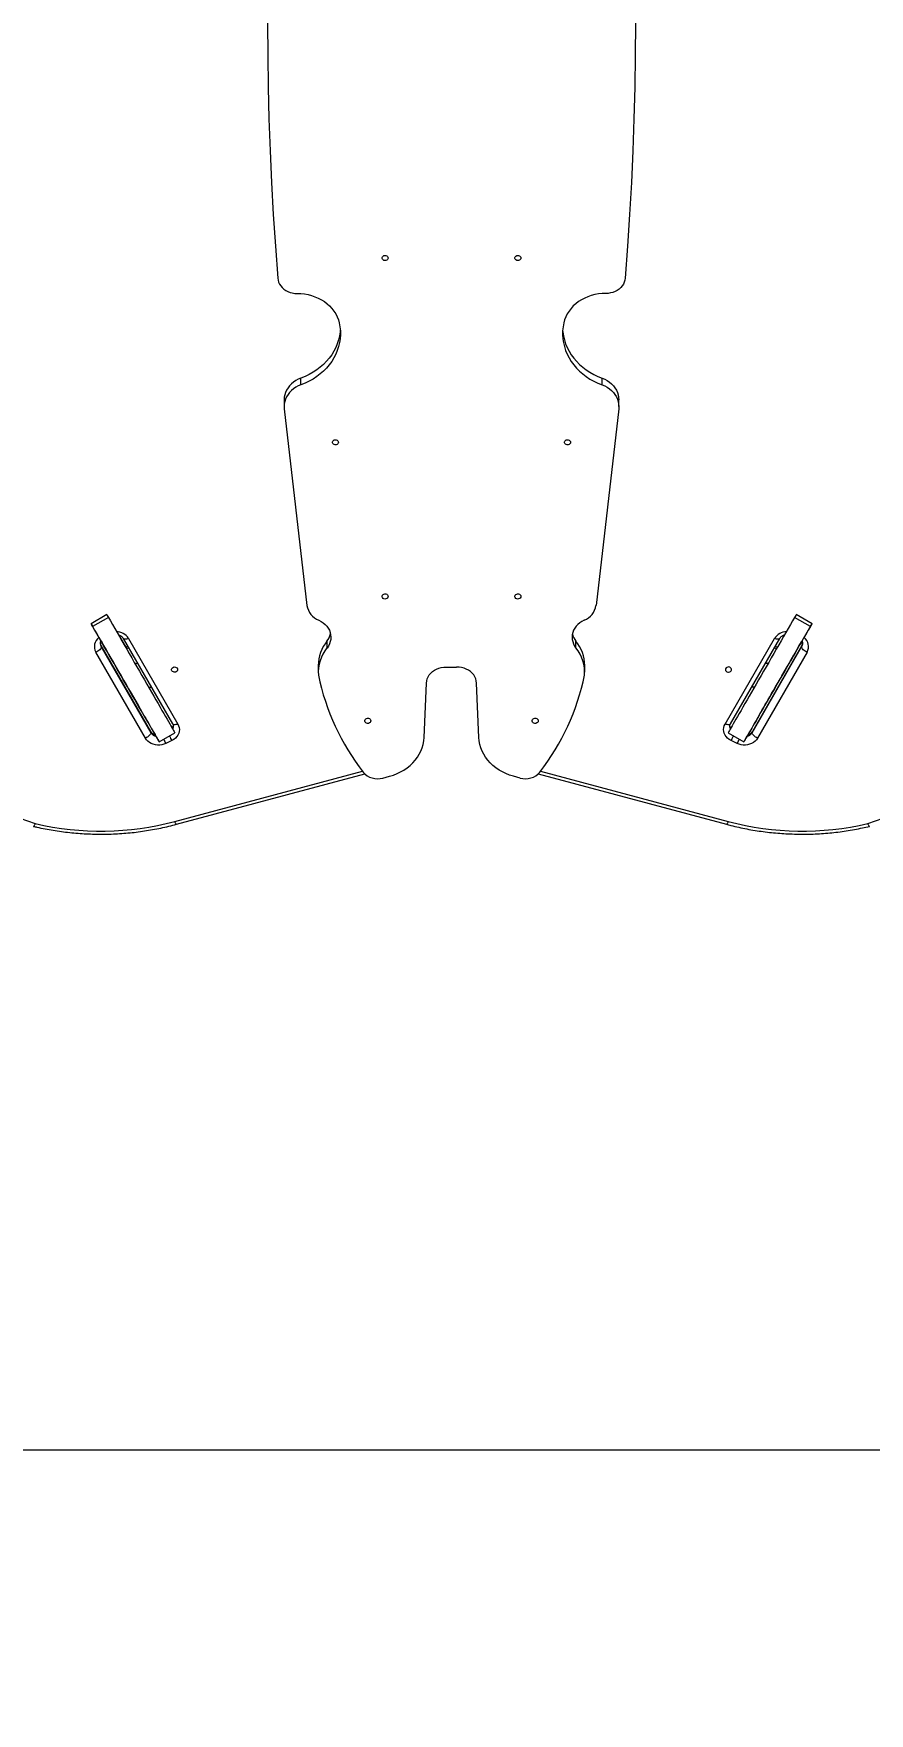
# Model space of a CAD drawing. Header units: millimetres. Extents: x -8422 to 28150, y -6982 to 5510.
# Drawn here: x 16867 to 17833, y -3420 to -1479 of the extents above; entities that cross this region are included whole.
import ezdxf

# ---------------------------------------------------------------- set-up
doc = ezdxf.new("R2010")
doc.units = ezdxf.units.MM
for name, color, linetype in [('DIKOM_ОБЪЕКТ', 7, 'Continuous'), ('DIKOM_РАЗМЕР_ЗОНА', 7, 'Continuous'), ('DIKOM_РАЗМЕР_ОБЪЕКТА', 7, 'Continuous')]:
    doc.layers.add(name, color=color, linetype=linetype)
doc.styles.add('style1', font='arial.ttf', dxfattribs={"width": 0.8})
doc.dimstyles.new('1-50', dxfattribs={"dimtxt": 300, "dimasz": 200, "dimexe": 100, "dimexo": 0, "dimgap": 100, "dimtad": 1, "dimdec": 0, "dimtxsty": 'style1', "dimcen": 0, "dimclrd": 7, "dimclre": 7, "dimadec": 1, "dimazin": 2, "dimtfac": 1, "dimtdec": 0, "dimtmove": 1, "dimatfit": 3, "dimfxl": 0, "dimlwd": 25, "dimlwe": 18, "dimarcsym": 0})

# ---------------------------------------------------------------- blocks, each defined once
blk = doc.blocks.new('*D15')
at = {"layer": 'Defpoints', "color": 0, "transparency": 16777216}
for p in [(19380.3, 3651.5), (27070.1, 3651.5), (15204.4, -3115.2)]:
    blk.add_point(p, dxfattribs=at)
at = {"layer": 'DIKOM_РАЗМЕР_ОБЪЕКТА', "color": 7, "lineweight": 18, "transparency": 16777216}
for p, q in [((19380.3, 3651.5), (27170.1, 3651.5)), ((15204.4, -3115.2), (27170.1, -3115.2))]:
    blk.add_line(p, q, dxfattribs=at)
at = {"layer": 'DIKOM_РАЗМЕР_ОБЪЕКТА', "color": 7, "lineweight": 25, "transparency": 16777216}
blk.add_line((27070.1, -2915.2), (27070.1, 3451.5), dxfattribs=at)
at = {"layer": 'DIKOM_РАЗМЕР_ОБЪЕКТА', "color": 7, "transparency": 16777216}
for points in [[(27036.8, 3451.5), (27103.5, 3451.5), (27070.1, 3651.5)], [(27036.8, -2915.2), (27103.5, -2915.2), (27070.1, -3115.2)]]:
    blk.add_solid(points, dxfattribs=at)
at = {"layer": 'DIKOM_РАЗМЕР_ОБЪЕКТА', "color": 0, "transparency": 16777216, "insert": (26817, -135.2), "char_height": 300, "attachment_point": 5, "rotation": 90, "style": 'style1'}
blk.add_mtext('6750', dxfattribs=at)
blk = doc.blocks.new('*D16')
at = {"layer": 'Defpoints', "color": 0, "transparency": 16777216}
for p in [(12490, 1388), (23986.6, 1004), (12490, -5796.5)]:
    blk.add_point(p, dxfattribs=at)
at = {"layer": 'DIKOM_РАЗМЕР_ОБЪЕКТА', "color": 7, "lineweight": 18, "transparency": 16777216}
for p, q in [((12490, 1388), (12490, -5896.5)), ((23986.6, 1004), (23986.6, -5896.5))]:
    blk.add_line(p, q, dxfattribs=at)
at = {"layer": 'DIKOM_РАЗМЕР_ОБЪЕКТА', "color": 7, "lineweight": 25, "transparency": 16777216}
blk.add_line((23786.6, -5796.5), (12690, -5796.5), dxfattribs=at)
at = {"layer": 'DIKOM_РАЗМЕР_ОБЪЕКТА', "color": 7, "transparency": 16777216}
for points in [[(12690, -5763.2), (12690, -5829.8), (12490, -5796.5)], [(23786.6, -5763.2), (23786.6, -5829.8), (23986.6, -5796.5)]]:
    blk.add_solid(points, dxfattribs=at)
at = {"layer": 'DIKOM_РАЗМЕР_ОБЪЕКТА', "color": 0, "transparency": 16777216, "insert": (18238.3, -5543.3), "char_height": 300, "attachment_point": 5, "style": 'style1'}
blk.add_mtext('11500', dxfattribs=at)
blk = doc.blocks.new('*D14')
at = {"layer": 'Defpoints', "color": 0, "transparency": 16777216}
for p in [(20684.7, 5148.6), (28049.7, 5148.6), (14575.8, -5055.5)]:
    blk.add_point(p, dxfattribs=at)
at = {"layer": 'DIKOM_РАЗМЕР_ЗОНА', "color": 7, "lineweight": 18, "transparency": 16777216}
for p, q in [((20684.7, 5148.6), (28149.7, 5148.6)), ((14575.8, -5055.5), (28149.7, -5055.5))]:
    blk.add_line(p, q, dxfattribs=at)
at = {"layer": 'DIKOM_РАЗМЕР_ЗОНА', "color": 7, "lineweight": 25, "transparency": 16777216}
blk.add_line((28049.7, -4855.5), (28049.7, 4948.6), dxfattribs=at)
at = {"layer": 'DIKOM_РАЗМЕР_ЗОНА', "color": 7, "transparency": 16777216}
for points in [[(28016.4, 4948.6), (28083, 4948.6), (28049.7, 5148.6)], [(28016.4, -4855.5), (28083, -4855.5), (28049.7, -5055.5)]]:
    blk.add_solid(points, dxfattribs=at)
at = {"layer": 'DIKOM_РАЗМЕР_ЗОНА', "color": 0, "transparency": 16777216, "insert": (27796.5, -63.6), "char_height": 300, "attachment_point": 5, "rotation": 90, "style": 'style1'}
blk.add_mtext('10200', dxfattribs=at)
blk = doc.blocks.new('*D13')
at = {"layer": 'Defpoints', "color": 0, "transparency": 16777216}
for p in [(10490, 1785.1), (25983.1, 460.5), (10490, -6882.5)]:
    blk.add_point(p, dxfattribs=at)
at = {"layer": 'DIKOM_РАЗМЕР_ЗОНА', "color": 7, "lineweight": 18, "transparency": 16777216}
for p, q in [((10490, 1785.1), (10490, -6982.5)), ((25983.1, 460.5), (25983.1, -6982.5))]:
    blk.add_line(p, q, dxfattribs=at)
at = {"layer": 'DIKOM_РАЗМЕР_ЗОНА', "color": 7, "lineweight": 25, "transparency": 16777216}
blk.add_line((25783.1, -6882.5), (10690, -6882.5), dxfattribs=at)
at = {"layer": 'DIKOM_РАЗМЕР_ЗОНА', "color": 7, "transparency": 16777216}
for points in [[(10690, -6849.2), (10690, -6915.8), (10490, -6882.5)], [(25783.1, -6849.2), (25783.1, -6915.8), (25983.1, -6882.5)]]:
    blk.add_solid(points, dxfattribs=at)
at = {"layer": 'DIKOM_РАЗМЕР_ЗОНА', "color": 0, "transparency": 16777216, "insert": (18236.5, -6629.3), "char_height": 300, "attachment_point": 5, "style": 'style1'}
blk.add_mtext('15500', dxfattribs=at)

msp = doc.modelspace()

# ---------------------------------------------------------------- linework, layer by layer
at = {"layer": 'DIKOM_ОБЪЕКТ', "color": 7, "linetype": 'Continuous', "lineweight": 15}
for p, q in [((17176.2, -1884.7), (17176.2, -1876.9)), ((17524.5, -1884.7), (17524.5, -1876.9)), ((17157, -1902), (17157, -1909.8)), ((17157.1, -1912.4), (17183.3, -2139.5)), ((17543.6, -1912.4), (17517.4, -2139.5)), ((17543.7, -1909.8), (17543.7, -1902)), ((16951.9, -2150.1), (16933.7, -2160.6)), ((16953.8, -2153.4), (16935.6, -2163.9)), ((17765.2, -2163.9), (17747, -2153.4)), ((17767.1, -2160.6), (17748.9, -2150.1)), ((16945, -2180.2), (16936.2, -2164.9)), ((16965.5, -2173.5), (16973.8, -2187.8)), ((17755.7, -2180.2), (17764.6, -2164.9)), ((16945.3, -2180.7), (16946.5, -2182.7)), ((17002.7, -2285.1), (16945.4, -2185.9)), ((16945.6, -2186.7), (16945.6, -2187.3)), ((17002.9, -2286), (16945.6, -2186.7)), ((16945.6, -2187.3), (17002.9, -2286.5)), ((16970.9, -2177.5), (17028, -2276.4)), ((16976.1, -2186.5), (16973.7, -2187.9)), ((16977.1, -2188.3), (16974.7, -2189.7)), ((16977, -2177.6), (17034.1, -2276.5)), ((17206.5, -2188.7), (17206.5, -2180.9)), ((17494.2, -2188.7), (17494.2, -2180.9)), ((17666.7, -2276.5), (17723.8, -2177.6)), ((17672.7, -2276.4), (17729.8, -2177.5)), ((17755.1, -2186.7), (17697.8, -2286)), ((17697.8, -2286.5), (17755.1, -2187.3)), ((17755.4, -2185.9), (17698.1, -2285.1)), ((17726, -2189.7), (17723.6, -2188.3)), ((17727, -2187.9), (17724.6, -2186.5)), ((17755.5, -2180.7), (17754.3, -2182.7)), ((17754.3, -2182.7), (17754.3, -2182.7)), ((17755.1, -2187.3), (17755.1, -2186.7)), ((16996.6, -2292.8), (16939.3, -2193.5)), ((17196.4, -2208.8), (17196.4, -2216.6)), ((17344.3, -2210.8), (17356.3, -2210.8)), ((17504.3, -2216.6), (17504.3, -2208.8)), ((17761.4, -2193.5), (17704.1, -2292.8)), ((17318.7, -2292.1), (17321.4, -2229.1)), ((17382, -2292.1), (17379.3, -2229.1)), ((17000.2, -2233.7), (17000.5, -2234.2)), ((17000.5, -2234.2), (17000.4, -2234.2)), ((17000.5, -2234.2), (17000.9, -2234)), ((17699.9, -2234), (17700.3, -2234.2)), ((17700.1, -2233.9), (17700.4, -2234)), ((17002.9, -2286.5), (17002.9, -2286)), ((17012.6, -2297.2), (17030.7, -2286.7)), ((17670, -2286.7), (17688.2, -2297.2)), ((17697.8, -2286), (17697.8, -2286.5)), ((17010.5, -2293.6), (17008.5, -2290.2)), ((17027.3, -2295.6), (17020.3, -2299)), ((17680.5, -2299), (17673.5, -2295.6)), ((17690.3, -2293.6), (17692.3, -2290.2)), ((17030.6, -2389), (17247.5, -2330.9)), ((17032.5, -2392.3), (17250.1, -2334)), ((17271, -2338.9), (17278.8, -2336.8)), ((17429.7, -2338.9), (17421.9, -2336.8)), ((17450.6, -2334), (17668.2, -2392.3)), ((17453.2, -2330.9), (17670.2, -2389))]:
    msp.add_line(p, q, dxfattribs=at)
at = {"layer": 'DIKOM_ОБЪЕКТ', "color": 7, "linetype": 'Continuous', "lineweight": 15, "flags": 128}
for points in [[(17138.6, -1393.3), (17138, -1430.2), (17137.8, -1467), (17138, -1503.8), (17138.5, -1540.6), (17139.4, -1577.4), (17140.7, -1614.2), (17142.3, -1651), (17144.4, -1687.8), (17146.8, -1724.6), (17149.5, -1761.3)], [(17562, -1393.3), (17562.7, -1430.2), (17562.9, -1467), (17562.7, -1503.8), (17562.2, -1540.6), (17561.3, -1577.4), (17560, -1614.2), (17558.4, -1651), (17556.3, -1687.8), (17553.9, -1724.6), (17551.1, -1761.3)], [(17277.1, -1738.1), (17276.9, -1739), (17276.3, -1739.9), (17275.5, -1740.6), (17274.4, -1741), (17273.3, -1741.1), (17272.2, -1740.8), (17271.2, -1740.3), (17270.5, -1739.5), (17270.1, -1738.6), (17270.1, -1737.6), (17270.5, -1736.6), (17271.2, -1735.9), (17272.2, -1735.3), (17273.3, -1735.1), (17274.4, -1735.2), (17275.5, -1735.6), (17276.3, -1736.2), (17276.9, -1737.1), (17277.1, -1738.1)], [(17430.6, -1738.1), (17430.4, -1739), (17429.9, -1739.9), (17429, -1740.6), (17428, -1741), (17426.8, -1741.1), (17425.7, -1740.8), (17424.7, -1740.3), (17424, -1739.5), (17423.7, -1738.6), (17423.7, -1737.6), (17424, -1736.6), (17424.7, -1735.9), (17425.7, -1735.3), (17426.8, -1735.1), (17428, -1735.2), (17429, -1735.6), (17429.9, -1736.2), (17430.4, -1737.1), (17430.6, -1738.1)], [(17149.5, -1761.3), (17149.9, -1763.7), (17150.6, -1766), (17151.7, -1768.3), (17153, -1770.4), (17154.7, -1772.3), (17156.7, -1774), (17158.8, -1775.5), (17161.2, -1776.8), (17163.8, -1777.8), (17166.4, -1778.5), (17169.2, -1779), (17172, -1779.1)], [(17551.1, -1761.3), (17550.8, -1763.7), (17550.1, -1766), (17549, -1768.3), (17547.6, -1770.4), (17546, -1772.3), (17544, -1774), (17541.9, -1775.5), (17539.5, -1776.8), (17536.9, -1777.8), (17534.2, -1778.5), (17531.5, -1779), (17528.7, -1779.1)], [(17172, -1779.1), (17176.3, -1779.2), (17180.5, -1779.6), (17184.6, -1780.4), (17188.7, -1781.4), (17192.6, -1782.8), (17196.4, -1784.4), (17200, -1786.3), (17203.5, -1788.5), (17206.6, -1790.9), (17209.5, -1793.5), (17212.2, -1796.4), (17214.5, -1799.4), (17216.5, -1802.6), (17218.2, -1806), (17219.6, -1809.4), (17220.6, -1812.9)], [(17528.7, -1779.1), (17524.4, -1779.2), (17520.2, -1779.6), (17516.1, -1780.4), (17512, -1781.4), (17508, -1782.8), (17504.3, -1784.4), (17500.6, -1786.3), (17497.2, -1788.5), (17494.1, -1790.9), (17491.1, -1793.5), (17488.5, -1796.4), (17486.2, -1799.4), (17484.1, -1802.6), (17482.4, -1806), (17481.1, -1809.4), (17480.1, -1812.9)], [(17220.6, -1812.9), (17221.4, -1817.5), (17221.9, -1822.1), (17222, -1826.7), (17221.7, -1831.3), (17221, -1835.9), (17219.9, -1840.4), (17218.4, -1844.9), (17216.6, -1849.2), (17214.4, -1853.5), (17211.9, -1857.5), (17209, -1861.5), (17205.9, -1865.2), (17202.4, -1868.7), (17198.6, -1872), (17194.6, -1875.1), (17190.3, -1877.9), (17185.8, -1880.4), (17181.1, -1882.7), (17176.2, -1884.7)], [(17221.8, -1821.4), (17221.7, -1823.6), (17221, -1828.2), (17219.9, -1832.7), (17218.4, -1837.1), (17216.6, -1841.5), (17214.4, -1845.7), (17211.9, -1849.8), (17209, -1853.7), (17205.9, -1857.4), (17202.4, -1861), (17198.6, -1864.3), (17194.6, -1867.3), (17190.3, -1870.1), (17185.8, -1872.7), (17181.1, -1874.9), (17176.2, -1876.9)], [(17480.1, -1812.9), (17479.3, -1817.5), (17478.8, -1822.1), (17478.7, -1826.7), (17479, -1831.3), (17479.7, -1835.9), (17480.8, -1840.4), (17482.3, -1844.9), (17484.1, -1849.2), (17486.3, -1853.5), (17488.8, -1857.5), (17491.7, -1861.5), (17494.8, -1865.2), (17498.3, -1868.7), (17502.1, -1872), (17506.1, -1875.1), (17510.4, -1877.9), (17514.9, -1880.4), (17519.6, -1882.7), (17524.5, -1884.7)], [(17478.8, -1821.4), (17479, -1823.6), (17479.7, -1828.2), (17480.8, -1832.7), (17482.3, -1837.1), (17484.1, -1841.5), (17486.3, -1845.7), (17488.8, -1849.8), (17491.7, -1853.7), (17494.8, -1857.4), (17498.3, -1861), (17502.1, -1864.3), (17506.1, -1867.3), (17510.4, -1870.1), (17514.9, -1872.7), (17519.6, -1874.9), (17524.5, -1876.9)], [(17176.2, -1876.9), (17173.2, -1878.2), (17170.3, -1879.7), (17167.7, -1881.5), (17165.3, -1883.5), (17163.2, -1885.7), (17161.4, -1888.1), (17159.8, -1890.7), (17158.6, -1893.4), (17157.7, -1896.1), (17157.1, -1899), (17157, -1901.8), (17157, -1902)], [(17524.5, -1876.9), (17527.5, -1878.2), (17530.3, -1879.7), (17533, -1881.5), (17535.4, -1883.5), (17537.5, -1885.7), (17539.3, -1888.1), (17540.9, -1890.7), (17542.1, -1893.4), (17543, -1896.1), (17543.5, -1899), (17543.7, -1901.8), (17543.7, -1902)], [(17176.2, -1884.7), (17173.2, -1885.9), (17170.3, -1887.5), (17167.7, -1889.3), (17165.3, -1891.3), (17163.2, -1893.5), (17161.4, -1895.9), (17159.8, -1898.5), (17158.6, -1901.1), (17157.7, -1903.9), (17157.1, -1906.7), (17157, -1909.6), (17157.1, -1912.4)], [(17524.5, -1884.7), (17527.5, -1885.9), (17530.3, -1887.5), (17533, -1889.3), (17535.4, -1891.3), (17537.5, -1893.5), (17539.3, -1895.9), (17540.9, -1898.5), (17542.1, -1901.1), (17543, -1903.9), (17543.5, -1906.7), (17543.7, -1909.6), (17543.6, -1912.4)], [(17219.7, -1951), (17219.5, -1952), (17218.9, -1952.8), (17218.1, -1953.5), (17217, -1953.9), (17215.9, -1954), (17214.8, -1953.7), (17213.8, -1953.2), (17213.1, -1952.4), (17212.7, -1951.5), (17212.7, -1950.5), (17213.1, -1949.6), (17213.8, -1948.8), (17214.8, -1948.3), (17215.9, -1948), (17217, -1948.1), (17218.1, -1948.5), (17218.9, -1949.2), (17219.5, -1950), (17219.7, -1951)], [(17488, -1951), (17487.8, -1952), (17487.3, -1952.8), (17486.4, -1953.5), (17485.4, -1953.9), (17484.2, -1954), (17483.1, -1953.7), (17482.2, -1953.2), (17481.4, -1952.4), (17481.1, -1951.5), (17481.1, -1950.5), (17481.4, -1949.6), (17482.2, -1948.8), (17483.1, -1948.3), (17484.2, -1948), (17485.4, -1948.1), (17486.4, -1948.5), (17487.3, -1949.2), (17487.8, -1950), (17488, -1951)], [(17277.1, -2129.1), (17276.9, -2130.1), (17276.3, -2130.9), (17275.5, -2131.6), (17274.4, -2132), (17273.3, -2132.1), (17272.2, -2131.8), (17271.2, -2131.3), (17270.5, -2130.5), (17270.1, -2129.6), (17270.1, -2128.6), (17270.5, -2127.7), (17271.2, -2126.9), (17272.2, -2126.3), (17273.3, -2126.1), (17274.4, -2126.2), (17275.5, -2126.6), (17276.3, -2127.2), (17276.9, -2128.1), (17277.1, -2129.1)], [(17430.6, -2129.1), (17430.4, -2130.1), (17429.9, -2130.9), (17429, -2131.6), (17428, -2132), (17426.8, -2132.1), (17425.7, -2131.8), (17424.7, -2131.3), (17424, -2130.5), (17423.7, -2129.6), (17423.7, -2128.6), (17424, -2127.7), (17424.7, -2126.9), (17425.7, -2126.3), (17426.8, -2126.1), (17428, -2126.2), (17429, -2126.6), (17429.9, -2127.2), (17430.4, -2128.1), (17430.6, -2129.1)], [(16951.9, -2150.1), (16951.9, -2150.1), (16952.1, -2150.5), (16952.5, -2151.2), (16953.1, -2152.1), (16953.8, -2153.4)], [(16953.8, -2153.4), (16956.1, -2157.4), (16958.6, -2161.7), (16961.1, -2166.1), (16963.8, -2170.7), (16966.5, -2175.4), (16969.3, -2180.2), (16972.1, -2185.1), (16975, -2190.1), (16977.9, -2195.1), (16980.8, -2200.2), (16983.7, -2205.3), (16986.7, -2210.4), (16989.6, -2215.4), (16992.5, -2220.5), (16995.4, -2225.4), (16998.2, -2230.3), (17000.9, -2235.1), (17003.6, -2239.7), (17006.2, -2244.3), (17008.8, -2248.6), (17011.2, -2252.8), (17013.5, -2256.9), (17015.7, -2260.7), (17017.8, -2264.3), (17019.7, -2267.7), (17021.6, -2270.8), (17023.2, -2273.7), (17024.7, -2276.3), (17026.1, -2278.6), (17027.3, -2280.7), (17028.3, -2282.4), (17029.1, -2283.9), (17029.8, -2285.1), (17030.3, -2285.9), (17030.6, -2286.5), (17030.7, -2286.7), (17030.7, -2286.7)], [(17747, -2153.4), (17744.6, -2157.4), (17742.2, -2161.7), (17739.6, -2166.1), (17737, -2170.7), (17734.3, -2175.4), (17731.5, -2180.2), (17728.6, -2185.1), (17725.8, -2190.1), (17722.9, -2195.1), (17719.9, -2200.2), (17717, -2205.3), (17714.1, -2210.4), (17711.1, -2215.4), (17708.2, -2220.5), (17705.4, -2225.4), (17702.6, -2230.3), (17699.8, -2235.1), (17697.1, -2239.7), (17694.5, -2244.3), (17692, -2248.6), (17689.5, -2252.8), (17687.2, -2256.9), (17685, -2260.7), (17682.9, -2264.3), (17681, -2267.7), (17679.2, -2270.8), (17677.5, -2273.7), (17676, -2276.3), (17674.7, -2278.6), (17673.5, -2280.7), (17672.5, -2282.4), (17671.6, -2283.9), (17670.9, -2285.1), (17670.5, -2285.9), (17670.1, -2286.5), (17670, -2286.7), (17670, -2286.7)], [(17748.9, -2150.1), (17748.8, -2150.1), (17748.6, -2150.5), (17748.2, -2151.2), (17747.7, -2152.1), (17747, -2153.4)], [(16936.2, -2164.9), (16935.4, -2163.5), (16934.7, -2162.4), (16934.2, -2161.5), (16933.9, -2160.9), (16933.7, -2160.6), (16933.7, -2160.6), (16933.9, -2161), (16934.3, -2161.7), (16934.9, -2162.6), (16935.6, -2163.9)], [(16935.6, -2163.9), (16937.9, -2167.9), (16940.4, -2172.2), (16942.9, -2176.6), (16945.6, -2181.2), (16948.3, -2185.9), (16951.1, -2190.7), (16953.9, -2195.6), (16956.8, -2200.6), (16959.7, -2205.6), (16962.6, -2210.7), (16965.6, -2215.8), (16968.5, -2220.9), (16971.4, -2225.9), (16974.3, -2231), (16977.2, -2235.9), (16980, -2240.8), (16982.8, -2245.6), (16985.4, -2250.2), (16988.1, -2254.8), (16990.6, -2259.1), (16993, -2263.3), (16995.3, -2267.4), (16997.5, -2271.2), (16999.6, -2274.8), (17001.6, -2278.2), (17003.4, -2281.3), (17005, -2284.2), (17006.5, -2286.8), (17007.9, -2289.1), (17009.1, -2291.2), (17010.1, -2292.9), (17010.9, -2294.4), (17011.6, -2295.6), (17012.1, -2296.4), (17012.4, -2297), (17012.5, -2297.2), (17012.5, -2297.1), (17012.3, -2296.7), (17011.9, -2296), (17011.3, -2295), (17010.5, -2293.6)], [(17196.9, -2156.5), (17199.6, -2157.9), (17202, -2159.5), (17204.3, -2161.4), (17206.2, -2163.5), (17207.9, -2165.8), (17209.2, -2168.2), (17210.1, -2170.7), (17210.7, -2173.4), (17210.9, -2176), (17210.8, -2178.7), (17210.2, -2181.3), (17209.3, -2183.9), (17208.1, -2186.4), (17206.5, -2188.7)], [(17503.8, -2156.5), (17501.1, -2157.9), (17498.7, -2159.5), (17496.4, -2161.4), (17494.5, -2163.5), (17492.8, -2165.8), (17491.5, -2168.2), (17490.6, -2170.7), (17490, -2173.4), (17489.8, -2176), (17489.9, -2178.7), (17490.5, -2181.3), (17491.4, -2183.9), (17492.6, -2186.4), (17494.2, -2188.7)], [(17765.2, -2163.9), (17762.8, -2167.9), (17760.4, -2172.2), (17757.8, -2176.6), (17755.2, -2181.2), (17752.4, -2185.9), (17749.7, -2190.7), (17746.8, -2195.6), (17743.9, -2200.6), (17741, -2205.6), (17738.1, -2210.7), (17735.2, -2215.8), (17732.2, -2220.9), (17729.3, -2225.9), (17726.4, -2231), (17723.6, -2235.9), (17720.7, -2240.8), (17718, -2245.6), (17715.3, -2250.2), (17712.7, -2254.8), (17710.2, -2259.1), (17707.7, -2263.3), (17705.4, -2267.4), (17703.2, -2271.2), (17701.1, -2274.8), (17699.2, -2278.2), (17697.4, -2281.3), (17695.7, -2284.2), (17694.2, -2286.8), (17692.9, -2289.1), (17691.7, -2291.2), (17690.6, -2292.9), (17689.8, -2294.4), (17689.1, -2295.6), (17688.6, -2296.4), (17688.3, -2297), (17688.2, -2297.2), (17688.2, -2297.1), (17688.5, -2296.7), (17688.9, -2296), (17689.5, -2295), (17690.3, -2293.6)], [(17764.6, -2164.9), (17765.4, -2163.5), (17766, -2162.4), (17766.5, -2161.5), (17766.9, -2160.9), (17767.1, -2160.6), (17767, -2160.6), (17766.8, -2161), (17766.4, -2161.7), (17765.9, -2162.6), (17765.2, -2163.9)], [(16945.6, -2187.3), (16945.5, -2188), (16945.1, -2188.8), (16944.5, -2189.7), (16943.8, -2190.6), (16942.8, -2191.4), (16941.7, -2192.2), (16940.5, -2192.9), (16939.3, -2193.5)], [(16945, -2180.2), (16945.7, -2181.3), (16946.2, -2182.3), (16946.6, -2183), (16946.9, -2183.5), (16947, -2183.7), (16947, -2183.6), (16946.8, -2183.3), (16946.5, -2182.7)], [(16994.7, -2266.3), (16994.6, -2266.2), (16994.4, -2265.7), (16993.9, -2264.9), (16993.3, -2263.9), (16992.5, -2262.5), (16991.5, -2260.8), (16990.4, -2258.8), (16989.1, -2256.6), (16987.6, -2254.1), (16986, -2251.3), (16984.3, -2248.2), (16982.4, -2244.9), (16980.3, -2241.4), (16978.2, -2237.6), (16975.9, -2233.7), (16973.5, -2229.6), (16971, -2225.3), (16968.4, -2220.8), (16965.8, -2216.2), (16963.1, -2211.5), (16960.3, -2206.6), (16957.4, -2201.7), (16954.6, -2196.8), (16951.7, -2191.7), (16948.7, -2186.7), (16945.8, -2181.6), (16945.3, -2180.7)], [(16945.4, -2185.9), (16945.5, -2186.1), (16945.6, -2186.7)], [(16977, -2177.6), (16975.8, -2178.1), (16974.6, -2178.4), (16973.5, -2178.5), (16972.5, -2178.4), (16971.8, -2178.2), (16971.2, -2177.8), (16970.9, -2177.5)], [(17706, -2266.3), (17706.1, -2266.2), (17706.4, -2265.7), (17706.8, -2264.9), (17707.5, -2263.9), (17708.3, -2262.5), (17709.2, -2260.8), (17710.4, -2258.8), (17711.7, -2256.6), (17713.1, -2254.1), (17714.7, -2251.3), (17716.5, -2248.2), (17718.4, -2244.9), (17720.4, -2241.4), (17722.6, -2237.6), (17724.9, -2233.7), (17727.3, -2229.6), (17729.7, -2225.3), (17732.3, -2220.8), (17735, -2216.2), (17737.7, -2211.5), (17740.5, -2206.6), (17743.3, -2201.7), (17746.2, -2196.8), (17749.1, -2191.7), (17752, -2186.7), (17755, -2181.6), (17755.5, -2180.7)], [(17729.8, -2177.5), (17729.6, -2177.8), (17729, -2178.2), (17728.2, -2178.4), (17727.3, -2178.5), (17726.2, -2178.4), (17725, -2178.1), (17723.8, -2177.6)], [(17755.7, -2180.2), (17755.1, -2181.3), (17754.5, -2182.3), (17754.1, -2183), (17753.8, -2183.5), (17753.7, -2183.7), (17753.8, -2183.6), (17753.9, -2183.3), (17754.3, -2182.7)], [(17755.1, -2186.7), (17755.3, -2186.1), (17755.3, -2185.9)], [(17761.4, -2193.5), (17760.2, -2192.9), (17759, -2192.2), (17757.9, -2191.4), (17757, -2190.6), (17756.2, -2189.7), (17755.6, -2188.8), (17755.3, -2188), (17755.1, -2187.3)], [(16955.4, -2198.2), (16955.5, -2198.4), (16955.8, -2198.8), (16956.2, -2199.6), (16956.7, -2200.5), (16957.3, -2201.5), (16957.9, -2202.5), (16958.3, -2203.3), (16958.7, -2203.9), (16958.9, -2204.2), (16958.9, -2204.2), (16958.7, -2203.9), (16958.3, -2203.3), (16957.9, -2202.5), (16957.3, -2201.5), (16956.7, -2200.5), (16956.2, -2199.6), (16955.8, -2198.8), (16955.5, -2198.4), (16955.4, -2198.2)], [(16955.5, -2198.4), (16955.6, -2198.5), (16955.9, -2199), (16956.3, -2199.7), (16956.8, -2200.6), (16957.4, -2201.6), (16957.9, -2202.6), (16958.4, -2203.4), (16958.8, -2204), (16959, -2204.4), (16959, -2204.4), (16958.8, -2204), (16958.4, -2203.4), (16957.9, -2202.6), (16957.4, -2201.6), (16956.8, -2200.6), (16956.3, -2199.7), (16955.9, -2199), (16955.6, -2198.5), (16955.5, -2198.4)], [(16963.2, -2211.7), (16963.3, -2211.9), (16963.6, -2212.4), (16964, -2213.1), (16964.5, -2214), (16965.1, -2215), (16965.7, -2216), (16966.2, -2216.8), (16966.5, -2217.4), (16966.7, -2217.8), (16966.7, -2217.8), (16966.5, -2217.4), (16966.2, -2216.8), (16965.7, -2216), (16965.1, -2215), (16964.5, -2214), (16964, -2213.1), (16963.6, -2212.4), (16963.3, -2211.9), (16963.2, -2211.7)], [(16984, -2205.7), (16984.2, -2206), (16984.6, -2206.2), (16985, -2206.4), (16985.6, -2206.4), (16986.2, -2206.4), (16986.9, -2206.3), (16987.4, -2206.1)], [(17033.8, -2213.6), (17033.6, -2214.6), (17033.1, -2215.4), (17032.2, -2216.1), (17031.2, -2216.5), (17030, -2216.6), (17028.9, -2216.3), (17027.9, -2215.8), (17027.2, -2215), (17026.8, -2214.1), (17026.8, -2213.1), (17027.2, -2212.2), (17027.9, -2211.4), (17028.9, -2210.8), (17030, -2210.6), (17031.2, -2210.7), (17032.2, -2211.1), (17033.1, -2211.7), (17033.6, -2212.6), (17033.8, -2213.6)], [(17321.4, -2229.1), (17321.7, -2226.6), (17322.3, -2224.2), (17323.4, -2221.9), (17324.7, -2219.7), (17326.4, -2217.7), (17328.4, -2215.9), (17330.7, -2214.3), (17333.1, -2213), (17335.8, -2212), (17338.6, -2211.3), (17341.4, -2210.9), (17344.3, -2210.8)], [(17379.3, -2229.1), (17379, -2226.6), (17378.4, -2224.2), (17377.3, -2221.9), (17376, -2219.7), (17374.3, -2217.7), (17372.3, -2215.9), (17370, -2214.3), (17367.5, -2213), (17364.9, -2212), (17362.1, -2211.3), (17359.2, -2210.9), (17356.3, -2210.8)], [(17666.9, -2213.6), (17667.1, -2214.6), (17667.7, -2215.4), (17668.5, -2216.1), (17669.6, -2216.5), (17670.7, -2216.6), (17671.9, -2216.3), (17672.8, -2215.8), (17673.5, -2215), (17673.9, -2214.1), (17673.9, -2213.1), (17673.5, -2212.2), (17672.8, -2211.4), (17671.9, -2210.8), (17670.7, -2210.6), (17669.6, -2210.7), (17668.5, -2211.1), (17667.7, -2211.7), (17667.1, -2212.6), (17666.9, -2213.6)], [(17716.8, -2205.7), (17716.5, -2206), (17716.2, -2206.2), (17715.7, -2206.4), (17715.2, -2206.4), (17714.5, -2206.4), (17713.9, -2206.3), (17713.3, -2206.1)], [(17737.5, -2211.7), (17737.4, -2211.9), (17737.2, -2212.4), (17736.7, -2213.1), (17736.2, -2214), (17735.6, -2215), (17735.1, -2216), (17734.6, -2216.8), (17734.2, -2217.4), (17734.1, -2217.8), (17734.1, -2217.8), (17734.2, -2217.4), (17734.6, -2216.8), (17735.1, -2216), (17735.6, -2215), (17736.2, -2214), (17736.7, -2213.1), (17737.2, -2212.4), (17737.4, -2211.9), (17737.5, -2211.7)], [(17745.3, -2198.4), (17745.2, -2198.5), (17744.9, -2199), (17744.5, -2199.7), (17744, -2200.6), (17743.4, -2201.6), (17742.8, -2202.6), (17742.3, -2203.4), (17742, -2204), (17741.8, -2204.4), (17741.8, -2204.4), (17742, -2204), (17742.3, -2203.4), (17742.8, -2202.6), (17743.4, -2201.6), (17744, -2200.6), (17744.5, -2199.7), (17744.9, -2199), (17745.2, -2198.5), (17745.3, -2198.4)], [(17745.4, -2198.2), (17745.3, -2198.4), (17745, -2198.8), (17744.6, -2199.6), (17744, -2200.5), (17743.5, -2201.5), (17742.9, -2202.5), (17742.4, -2203.3), (17742.1, -2203.9), (17741.9, -2204.2), (17741.9, -2204.2), (17742.1, -2203.9), (17742.4, -2203.3), (17742.9, -2202.5), (17743.5, -2201.5), (17744, -2200.5), (17744.6, -2199.6), (17745, -2198.8), (17745.3, -2198.4), (17745.4, -2198.2)], [(16999.9, -2233.3), (17000.2, -2233.6), (17000.5, -2233.8), (17001, -2234), (17001.5, -2234), (17002.1, -2234), (17002.8, -2233.9), (17003.4, -2233.7)], [(17700.8, -2233.3), (17700.6, -2233.6), (17700.2, -2233.8), (17699.8, -2234), (17699.2, -2234), (17698.6, -2234), (17697.9, -2233.9), (17697.4, -2233.7)], [(16716.5, -2263.8), (16720.2, -2271.4), (16724.1, -2278.8), (16728.4, -2286.1), (16733, -2293.3), (16737.9, -2300.4), (16743.1, -2307.2), (16748.6, -2313.9), (16754.4, -2320.5), (16760.4, -2326.8), (16766.8, -2332.9), (16773.4, -2338.9), (16780.2, -2344.6), (16787.3, -2350.1), (16794.6, -2355.3), (16802.2, -2360.4), (16809.9, -2365.2), (16817.9, -2369.7), (16826, -2374), (16834.4, -2378), (16842.9, -2381.8), (16851.5, -2385.2), (16860.3, -2388.4), (16869.3, -2391.4)], [(16994.7, -2266.3), (16994.8, -2266.5), (16995.1, -2266.9), (16995.5, -2267.7), (16996.2, -2268.8), (16997, -2270.2), (16998, -2271.9), (16999.1, -2274), (17000.5, -2276.3), (17002, -2279), (17003.7, -2281.9), (17005.6, -2285.2), (17007.7, -2288.7), (17007.8, -2289)], [(17257.1, -2272.8), (17256.9, -2273.8), (17256.3, -2274.6), (17255.5, -2275.3), (17254.4, -2275.7), (17253.3, -2275.8), (17252.2, -2275.5), (17251.2, -2275), (17250.5, -2274.2), (17250.1, -2273.3), (17250.1, -2272.3), (17250.5, -2271.4), (17251.2, -2270.6), (17252.2, -2270.1), (17253.3, -2269.8), (17254.4, -2269.9), (17255.5, -2270.3), (17256.3, -2271), (17256.9, -2271.8), (17257.1, -2272.8)], [(17450.6, -2272.8), (17450.4, -2273.8), (17449.9, -2274.6), (17449, -2275.3), (17448, -2275.7), (17446.8, -2275.8), (17445.7, -2275.5), (17444.7, -2275), (17444, -2274.2), (17443.7, -2273.3), (17443.7, -2272.3), (17444, -2271.4), (17444.7, -2270.6), (17445.7, -2270.1), (17446.8, -2269.8), (17448, -2269.9), (17449, -2270.3), (17449.9, -2271), (17450.4, -2271.8), (17450.6, -2272.8)], [(17706, -2266.3), (17705.9, -2266.5), (17705.7, -2266.9), (17705.2, -2267.7), (17704.6, -2268.8), (17703.8, -2270.2), (17702.8, -2271.9), (17701.6, -2274), (17700.3, -2276.3), (17698.7, -2279), (17697, -2281.9), (17695.1, -2285.2), (17693.1, -2288.7), (17692.9, -2289)], [(17831.5, -2391.4), (17840.4, -2388.4), (17849.2, -2385.2), (17857.9, -2381.8), (17866.4, -2378), (17874.7, -2374), (17882.9, -2369.7), (17890.8, -2365.2), (17898.6, -2360.4), (17906.1, -2355.3), (17913.5, -2350.1), (17920.6, -2344.6), (17927.4, -2338.9), (17934, -2332.9), (17940.3, -2326.8), (17946.4, -2320.5), (17952.2, -2313.9), (17957.7, -2307.2), (17962.9, -2300.4), (17967.8, -2293.3), (17972.4, -2286.1), (17976.6, -2278.8), (17980.6, -2271.4), (17984.2, -2263.8)], [(17002.9, -2286.5), (17002.8, -2287.3), (17002.4, -2288.1), (17001.8, -2289), (17001.1, -2289.8), (17000.1, -2290.7), (16999, -2291.5), (16997.8, -2292.2), (16996.6, -2292.8)], [(17002.7, -2285.1), (17002.8, -2285.3), (17002.9, -2286)], [(17008, -2289.2), (17008, -2289.3), (17008.2, -2289.6), (17008.5, -2290.2)], [(17034.1, -2276.5), (17035, -2278.5), (17035.6, -2280.7), (17035.8, -2282.9), (17035.6, -2285.1), (17035.1, -2287.2), (17034.2, -2289.2), (17032.9, -2291.1), (17031.3, -2292.9), (17029.4, -2294.3), (17027.3, -2295.6)], [(17034.1, -2276.5), (17032.8, -2277), (17031.7, -2277.2), (17030.6, -2277.4), (17029.6, -2277.3), (17028.9, -2277.1), (17028.3, -2276.7), (17028, -2276.4)], [(17673.5, -2295.6), (17671.4, -2294.3), (17669.5, -2292.9), (17667.9, -2291.1), (17666.6, -2289.2), (17665.7, -2287.2), (17665.1, -2285.1), (17664.9, -2282.9), (17665.1, -2280.7), (17665.7, -2278.5), (17666.7, -2276.5)], [(17672.7, -2276.4), (17672.5, -2276.7), (17671.9, -2277.1), (17671.1, -2277.3), (17670.2, -2277.4), (17669.1, -2277.2), (17667.9, -2277), (17666.7, -2276.5)], [(17692.8, -2289.2), (17692.8, -2289.3), (17692.6, -2289.6), (17692.3, -2290.2)], [(17697.8, -2286), (17698, -2285.3), (17698.1, -2285.1)], [(17704.1, -2292.8), (17702.9, -2292.2), (17701.7, -2291.5), (17700.6, -2290.7), (17699.7, -2289.8), (17698.9, -2289), (17698.3, -2288.1), (17698, -2287.3), (17697.8, -2286.5)], [(17020.3, -2299), (17018, -2299.9), (17015.6, -2300.5), (17013.1, -2300.8), (17010.6, -2300.8), (17008.1, -2300.5), (17005.7, -2299.9), (17003.4, -2299), (17001.3, -2297.8), (16999.5, -2296.3), (16997.9, -2294.6), (16996.6, -2292.8)], [(17278.8, -2336.8), (17283.2, -2335.5), (17287.4, -2333.8), (17291.5, -2331.9), (17295.4, -2329.7), (17299, -2327.2), (17302.5, -2324.4), (17305.6, -2321.5), (17308.4, -2318.3), (17310.9, -2314.9), (17313.1, -2311.4), (17315, -2307.7), (17316.5, -2303.9), (17317.6, -2300), (17318.3, -2296.1), (17318.7, -2292.1)], [(17421.9, -2336.8), (17417.5, -2335.5), (17413.3, -2333.8), (17409.2, -2331.9), (17405.3, -2329.7), (17401.6, -2327.2), (17398.2, -2324.4), (17395.1, -2321.5), (17392.3, -2318.3), (17389.7, -2314.9), (17387.6, -2311.4), (17385.7, -2307.7), (17384.2, -2303.9), (17383.1, -2300), (17382.4, -2296.1), (17382, -2292.1)], [(17704.1, -2292.8), (17702.8, -2294.6), (17701.3, -2296.3), (17699.4, -2297.8), (17697.3, -2299), (17695, -2299.9), (17692.6, -2300.5), (17690.1, -2300.8), (17687.6, -2300.8), (17685.1, -2300.5), (17682.7, -2299.9), (17680.5, -2299)], [(17032.5, -2392.3), (17032.5, -2392.3), (17032.2, -2392.2), (17031.8, -2391.7), (17031.4, -2391), (17031, -2390.1), (17030.6, -2389)], [(17670.2, -2389), (17669.7, -2390.1), (17669.3, -2391), (17668.9, -2391.7), (17668.6, -2392.2), (17668.3, -2392.3), (17668.2, -2392.3)]]:
    msp.add_lwpolyline(points, dxfattribs=at)
at = {"layer": 'DIKOM_ОБЪЕКТ', "color": 7, "linetype": 'Continuous', "lineweight": 15}
for centre, radius, start, end in [((17204.9, -2136.2), 21.8, 188.6019, 248.4797), ((17495.8, -2136.2), 21.8, 291.5223, 351.3989), ((16962.4, -2186.7), 17.1, 31.9241, 87.7563), ((17190.6, -2168.1), 20.4, 321.0763, 347.9548), ((17510.1, -2168.1), 20.4, 192.0452, 218.9237), ((17738.5, -2187), 17.4, 92.8023, 147.5289), ((16950.8, -2187.1), 13.2, 127.0562, 209.2869), ((16952.1, -2182.9), 7.53, 180.3197, 210.3863), ((16952.1, -2183.4), 7.54, 180.1781, 210.3743), ((17241.1, -2209.1), 44.7, 140.7872, 179.5953), ((17240.9, -2216.8), 44.5, 140.7383, 184.1453), ((17459.6, -2209.1), 44.7, 0.4052, 39.2128), ((17459.8, -2216.8), 44.5, 355.8553, 39.2619), ((17748.6, -2182.9), 7.53, 329.6181, 359.8124), ((17748.6, -2183.4), 7.53, 329.6224, 359.2695), ((17749.9, -2187.1), 13.2, 330.5749, 53.0894), ((17464.2, -2164.2), 273.5, 191.7857, 217.8582), ((17236.5, -2164.2), 273.5, 322.1421, 348.2146), ((17011.2, -2281), 9.68, 211.3608, 254.3752), ((17011.2, -2281.4), 9.73, 211.4215, 256.3989), ((17021.3, -2278.8), 7.51, 334.0538, 0.0322), ((17021.3, -2279.3), 7.48, 336.4246, 0.0748), ((17679.4, -2278.8), 7.5, 179.8987, 205.9293), ((17679.4, -2279.3), 7.49, 179.8909, 203.529), ((17689.5, -2281.4), 9.73, 283.5974, 328.5833), ((17689.6, -2281), 9.68, 285.6209, 328.6441), ((17041.8, -2284.8), 25.8, 201.2244, 213.3138), ((17048.7, -2281.5), 25.7, 199.9815, 213.335), ((17652, -2281.5), 25.7, 326.6745, 340.0049), ((17658.9, -2284.8), 25.8, 326.7095, 338.752), ((17265, -2318), 21.8, 219.9734, 286.0475), ((17435.7, -2318), 21.8, 253.9525, 320.0266), ((16945.2, -2068.3), 331.9, 256.7825, 284.9167), ((17755.6, -2068.3), 331.9, 255.0833, 283.2175)]:
    msp.add_arc(centre, radius, start, end, dxfattribs=at)
for points, knots in [([(16965.4, -2173.4), (16965.6, -2173.5), (16966.3, -2173.7), (16967.5, -2174.2), (16968.8, -2175.1), (16969.8, -2176), (16970.5, -2176.8), (16970.8, -2177.3), (16970.9, -2177.5)], [0, 0, 0, 0, 0.077784, 0.282674, 0.488337, 0.695942, 0.907489, 1, 1, 1, 1]), ([(17729.8, -2177.5), (17729.9, -2177.3), (17730.2, -2176.8), (17731, -2175.9), (17732.1, -2174.9), (17733.5, -2174.1), (17734.6, -2173.6), (17735.3, -2173.5), (17735.4, -2173.4)], [0, 0, 0, 0, 0.092197, 0.318788, 0.5373, 0.749343, 0.957914, 1, 1, 1, 1]), ([(16945.4, -2185.9), (16945.3, -2185.7), (16945, -2185.2), (16944.7, -2184.3), (16944.5, -2183.4), (16944.6, -2183), (16944.6, -2183)], [0, 0, 0, 0, 0.156676, 0.551594, 0.964155, 1, 1, 1, 1]), ([(16944.6, -2183.5), (16944.6, -2183.1), (16944.6, -2182.3), (16944.9, -2181.4), (16945.2, -2180.9), (16945.3, -2180.7)], [0, 0, 0, 0, 0.426398, 0.843096, 1, 1, 1, 1]), ([(17756.2, -2183), (17756.1, -2183.3), (17756.1, -2184.1), (17755.8, -2185.1), (17755.5, -2185.7), (17755.4, -2185.9)], [0, 0, 0, 0, 0.38246, 0.77412, 1, 1, 1, 1]), ([(17755.5, -2180.7), (17755.5, -2180.8), (17755.8, -2181.3), (17756, -2182.1), (17756.2, -2183), (17756.2, -2183.5), (17756.2, -2183.5)], [0, 0, 0, 0, 0.083944, 0.489699, 0.922494, 1, 1, 1, 1]), ([(17008.1, -2289.2), (17007.6, -2289), (17006.6, -2288.7), (17005.3, -2287.9), (17004.2, -2287), (17003.3, -2286.1), (17002.9, -2285.4), (17002.7, -2285.1)], [0, 0, 0, 0, 0.189496, 0.399031, 0.610046, 0.824193, 1, 1, 1, 1]), ([(17028.8, -2278.8), (17028.8, -2279.2), (17028.8, -2280), (17028.4, -2281), (17028.1, -2281.6), (17027.9, -2281.8)], [0, 0, 0, 0, 0.390527, 0.768063, 1, 1, 1, 1]), ([(17028, -2276.4), (17028.1, -2276.5), (17028.4, -2277.1), (17028.7, -2278), (17028.9, -2278.8), (17028.8, -2279.3), (17028.8, -2279.3)], [0, 0, 0, 0, 0.156762, 0.551971, 0.964805, 1, 1, 1, 1]), ([(17671.9, -2279.3), (17671.9, -2279.2), (17671.9, -2278.7), (17672.1, -2277.8), (17672.5, -2276.9), (17672.7, -2276.4), (17672.7, -2276.4)], [0, 0, 0, 0, 0.101464, 0.550459, 0.932182, 1, 1, 1, 1]), ([(17672.8, -2281.8), (17672.6, -2281.5), (17672.2, -2280.8), (17672, -2279.8), (17672, -2279.1), (17671.9, -2278.8)], [0, 0, 0, 0, 0.3138, 0.691861, 1, 1, 1, 1]), ([(17698.1, -2285.1), (17698, -2285.3), (17697.6, -2285.8), (17696.9, -2286.7), (17695.8, -2287.7), (17694.4, -2288.5), (17693.3, -2289), (17692.7, -2289.1), (17692.7, -2289.2)], [0, 0, 0, 0, 0.094318, 0.326077, 0.549589, 0.766494, 0.979824, 1, 1, 1, 1]), ([(16867.3, -2394.6), (16867.4, -2394.7), (16867.6, -2394.8), (16868.1, -2394.1), (16868.7, -2392.9), (16869.1, -2391.8), (16869.3, -2391.4), (16869.3, -2391.4)], [0, 0, 0, 0, 0.148424, 0.468409, 0.788602, 0.992101, 1, 1, 1, 1]), ([(16867.3, -2394.7), (16868.6, -2395), (16873, -2396.1), (16880.6, -2397.6), (16890, -2399.3), (16899.5, -2400.7), (16909.1, -2401.9), (16918.7, -2402.8), (16928.3, -2403.4), (16937.9, -2403.7), (16947.5, -2403.8), (16957.2, -2403.6), (16966.8, -2403.1), (16976.4, -2402.4), (16986, -2401.4), (16995.5, -2400.1), (17004.9, -2398.5), (17014.3, -2396.7), (17023.6, -2394.7), (17029.6, -2393.1), (17032.5, -2392.3)], [0, 0, 0, 0, 0.024274, 0.081799, 0.139325, 0.196854, 0.254384, 0.311915, 0.369446, 0.426977, 0.484511, 0.542043, 0.599576, 0.65711, 0.714645, 0.772178, 0.829712, 0.887245, 0.944778, 1, 1, 1, 1]), ([(17668.2, -2392.3), (17669.9, -2392.8), (17674.6, -2394), (17682.4, -2395.8), (17691.8, -2397.8), (17701.2, -2399.4), (17710.7, -2400.8), (17720.2, -2402), (17729.8, -2402.8), (17739.4, -2403.4), (17749.1, -2403.7), (17758.7, -2403.8), (17768.3, -2403.6), (17778, -2403.1), (17787.6, -2402.3), (17797.1, -2401.3), (17806.6, -2400), (17816.1, -2398.4), (17825, -2396.6), (17830.8, -2395.3), (17833.4, -2394.7)], [0, 0, 0, 0, 0.030532, 0.088056, 0.145582, 0.20311, 0.260638, 0.318168, 0.375699, 0.433231, 0.490763, 0.548296, 0.605829, 0.663363, 0.720897, 0.778431, 0.835965, 0.893499, 0.951032, 1, 1, 1, 1]), ([(17831.5, -2391.4), (17831.5, -2391.4), (17831.6, -2391.8), (17832.1, -2392.9), (17832.7, -2394.1), (17833.2, -2394.8), (17833.4, -2394.7), (17833.4, -2394.6)], [0, 0, 0, 0, 0.007908, 0.211455, 0.531725, 0.851789, 1, 1, 1, 1])]:
    msp.add_open_spline(points, degree=3, knots=knots, dxfattribs=at)

# ---------------------------------------------------------------- dimensions: what is measured, and where the dimension line sits
at = {"layer": 'DIKOM_РАЗМЕР_ЗОНА'}
dim = msp.add_linear_dim(base=(28049.7, 5148.6), p1=(14575.8, -5055.5), p2=(20684.7, 5148.6), angle=270, text='10200', dimstyle='1-50', override={"dimscale": 1, "dimtix": 0, "dimtofl": 1, "dimtmove": 1, "dimatfit": 3}, dxfattribs=at)
dim.commit()
dim.dimension.update_dxf_attribs({"geometry": '*D14', "text_midpoint": (28049.7, -63.6), "dimtype": 160})
dim = msp.add_linear_dim(base=(10490, -6882.5), p1=(25983.1, 460.5), p2=(10490, 1785.1), angle=180, text='15500', dimstyle='1-50', dxfattribs=at)
dim.commit()
dim.dimension.update_dxf_attribs({"geometry": '*D13', "text_midpoint": (18236.5, -6882.5), "dimtype": 160})
at = {"layer": 'DIKOM_РАЗМЕР_ОБЪЕКТА'}
dim = msp.add_linear_dim(base=(27070.1, 3651.5), p1=(15204.4, -3115.2), p2=(19380.3, 3651.5), angle=270, text='6750', dimstyle='1-50', override={"dimscale": 1, "dimtix": 0, "dimtofl": 1, "dimtmove": 1, "dimatfit": 3}, dxfattribs=at)
dim.commit()
dim.dimension.update_dxf_attribs({"geometry": '*D15', "text_midpoint": (27070.1, -135.2), "dimtype": 160})
dim = msp.add_linear_dim(base=(12490, -5796.5), p1=(23986.6, 1004), p2=(12490, 1388), angle=180, text='11500', dimstyle='1-50', dxfattribs=at)
dim.commit()
dim.dimension.update_dxf_attribs({"geometry": '*D16', "text_midpoint": (18238.3, -5796.5), "dimtype": 160})

doc.saveas('drawing.dxf')
